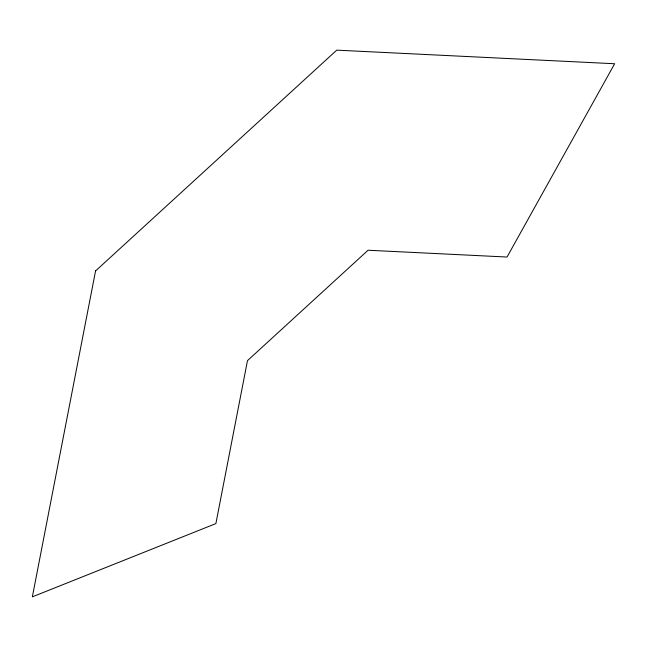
<?xml version="1.0" encoding="UTF-8"?>
<svg xmlns="http://www.w3.org/2000/svg" width="647" height="647" viewBox="0 0 647 647"><rect width="100%" height="100%" fill="white"/><g stroke="black" fill="none" stroke-linecap="round" stroke-linejoin="round"><path stroke-width="0.97" d="M95.546 270.964L32.35 596.849L215.88 523.593L247.477 360.646L368.078 250.235L507.03 257.037L614.65 63.746L336.747 50.151L95.546 270.964"/></g></svg>
